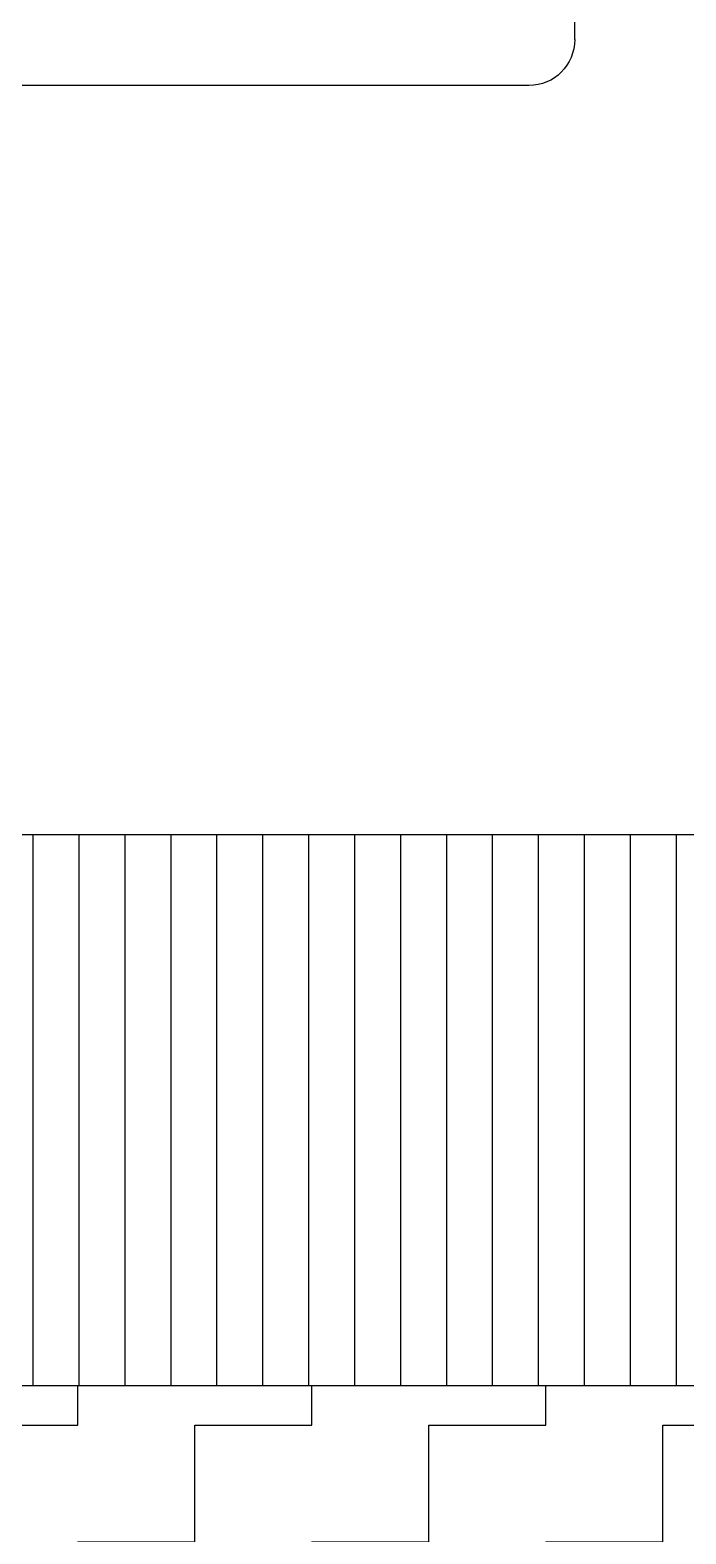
# Model space of a CAD drawing. Header units: millimetres. Extents: x 154 to 5560, y 36 to 724.
# Drawn here: x 4675.92 to 4693.72, y 414.54 to 455.36 of the extents above; entities that cross this region are included whole.
import ezdxf

# ---------------------------------------------------------------- set-up
doc = ezdxf.new("R2010")
doc.units = ezdxf.units.MM
doc.layers.add('MİMARİ PLAN', color=8, linetype='Continuous')
doc.layers.add('mobiliario', color=252, linetype='Continuous')

# ---------------------------------------------------------------- blocks, each defined once
blk = doc.blocks.new('cama')
at = {"layer": 'mobiliario'}
for p, q in [((1571.2031, 1201.2835), (1573.0531, 1201.2835)), ((1572.6531, 1199.6835), (1572.6531, 1201.2835)), ((1573.0531, 1201.2835), (1573.0531, 1199.6835)), ((1572.6531, 1201.2635), (1573.0331, 1201.2635)), ((1573.0331, 1199.7065), (1573.0331, 1201.2665)), ((1571.1531, 1199.7335), (1571.1531, 1201.2335)), ((1572.6531, 1199.7035), (1573.0331, 1199.7035)), ((1571.2031, 1199.6835), (1573.0531, 1199.6835))]:
    blk.add_line(p, q, dxfattribs=at)
for centre, radius, start, end in [((1571.2031, 1201.2335), 0.05, 90, 180), ((1571.0939, 1201.1501), 1.4747, 318.037, 5.1883), ((1572.7867, 1200.4946), 0.533, 71.2537, 104.5041), ((1572.6687, 1201.199), 0.4375, 267.9503, 314.412), ((1572.8015, 1201.144), 0.4525, 250.8458, 293.3011), ((1572.7898, 1201.0988), 0.5349, 255.2028, 288.9624), ((1571.7425, 1200.7307), 0.8515, 319.1683, 349.5335), ((1572.7867, 1199.826), 0.533, 71.2537, 104.5041), ((1572.928, 1200.4805), 0.3921, 225.4695, 277.8553), ((1571.8439, 1199.4426), 0.8003, 17.5154, 64.3485), ((1572.2301, 1199.8368), 0.3712, 16.7773, 65.006), ((1572.8199, 1200.2691), 0.246, 227.2809, 311.0054), ((1572.7898, 1200.4302), 0.5349, 255.2028, 288.9624), ((1571.2031, 1199.7335), 0.05, 180, 270)]:
    blk.add_arc(centre, radius, start, end, dxfattribs=at)

msp = doc.modelspace()

# ---------------------------------------------------------------- hatches: boundary and pattern name
at = {"layer": 'MİMARİ PLAN'}
h = msp.add_hatch(dxfattribs=at)
h.set_pattern_fill('_USER', color=256, scale=1.246665, angle=90, pattern_type=0)
h.set_pattern_definition([(90, (-54604.1731, -20589.2022), (-1.24666524, 8e-17), [])])
h.paths.add_polyline_path([(4703.707, 433.526), (4642.263, 433.526), (4642.263, 418.566), (4703.707, 418.566)])
h = msp.add_hatch(dxfattribs=at)
h.set_pattern_fill('ZIGZAG', color=256, style=0)
h.set_pattern_definition([(0, (4674.0374, 607.9953), (3.175, 3.175), [3.175, -3.175]), (90, (4677.2124, 607.9953), (-3.175, 3.175), [3.175, -3.175])])
h.paths.add_polyline_path([(4705.839, 418.566), (4642.263, 418.566), (4642.263, 413.579), (4703.346, 413.579), (4703.346, 406.13), (4705.839, 406.13)])
h.paths.add_polyline_path([(4705.839, 386.167), (4703.346, 386.167), (4703.346, 369.601), (4705.839, 369.601)])

# ---------------------------------------------------------------- linework, layer by layer
for p, q in [((4642.263, 433.526), (4703.707, 433.526)), ((4642.263, 418.566), (4705.839, 418.566))]:
    msp.add_line(p, q, dxfattribs=at)

# ---------------------------------------------------------------- block references
at = {"layer": 'MİMARİ PLAN', "xscale": -24.93330478854162, "yscale": 24.93330478854162, "zscale": 24.93330478854162}
msp.add_blockref('cama', (43864.741, -29458.221), dxfattribs=at)

doc.saveas('drawing.dxf')
